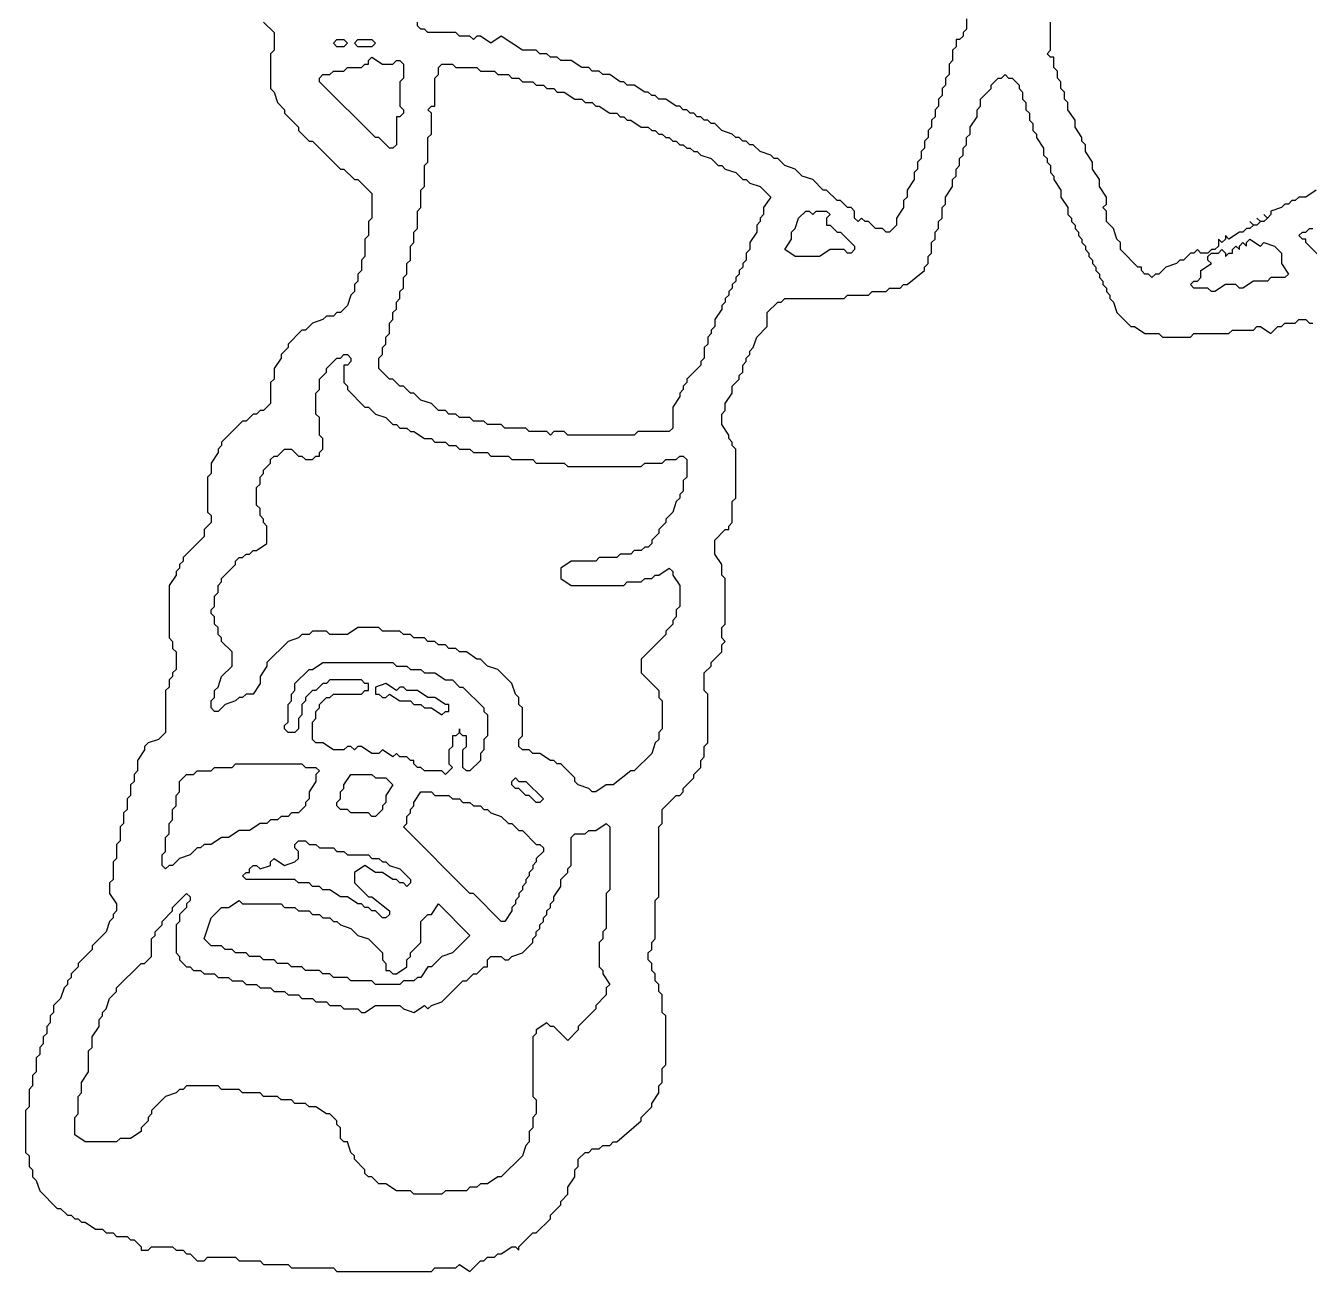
# Model space of a CAD drawing. Header units: millimetres. Extents: x 2 to 58.7, y 4.1 to 84.
# Drawn here: x 2 to 24.24, y 4.42 to 26 of the extents above; entities that cross this region are included whole.
import ezdxf

# ---------------------------------------------------------------- set-up
doc = ezdxf.new("R2010")
doc.units = ezdxf.units.MM
doc.layers.add('RAISED_METAL', color=7, linetype='Continuous')

msp = doc.modelspace()

# ---------------------------------------------------------------- linework, layer by layer
at = {"layer": 'RAISED_METAL'}
for points in [[(6.121, 26.061), (6.303, 25.879), (6.303, 25.576), (6.242, 25.515), (6.242, 24.909), (6.303, 24.848), (6.363, 24.667), (6.484, 24.545), (6.484, 24.485), (6.727, 24.242), (6.727, 24.182), (6.909, 24), (6.969, 24), (7.454, 23.515), (7.515, 23.515), (7.696, 23.333), (7.757, 23.333), (7.999, 23.091), (7.999, 22.667), (7.939, 22.606), (7.939, 22.364), (7.878, 22.303), (7.878, 22), (7.818, 21.939), (7.818, 21.758), (7.757, 21.697), (7.757, 21.576), (7.696, 21.515), (7.696, 21.394), (7.636, 21.333), (7.575, 21.152), (7.454, 21.03), (7.393, 21.03), (7.333, 20.97), (7.212, 20.97), (7.151, 20.909), (6.969, 20.848), (6.848, 20.727), (6.787, 20.727), (6.545, 20.485), (6.545, 20.424), (6.424, 20.303), (6.424, 20.242), (6.303, 20.061), (6.303, 19.879), (6.242, 19.818), (6.242, 19.455), (6.121, 19.333), (6.06, 19.333), (6, 19.273), (5.939, 19.273), (5.818, 19.152), (5.757, 19.152), (5.394, 18.788), (5.394, 18.727), (5.333, 18.667), (5.333, 18.606), (5.212, 18.424), (5.212, 18.242), (5.151, 18.182), (5.151, 17.576), (5.212, 17.515), (5.212, 17.394), (5.091, 17.273), (5.091, 17.152), (4.727, 16.788), (4.727, 16.727), (4.666, 16.667), (4.666, 16.606), (4.606, 16.545), (4.606, 16.485), (4.485, 16.303), (4.485, 15.394), (4.545, 15.333), (4.545, 15.212), (4.606, 15.152), (4.606, 14.848), (4.545, 14.788), (4.545, 14.727), (4.485, 14.667), (4.485, 14.545), (4.424, 14.485), (4.424, 13.758), (4.303, 13.636), (4.121, 13.576), (4.06, 13.515), (4.06, 13.455), (3.939, 13.273), (3.939, 13.091), (3.879, 13.03), (3.879, 12.909), (3.818, 12.848), (3.818, 12.667), (3.757, 12.606), (3.757, 12.424), (3.697, 12.364), (3.697, 12.182), (3.636, 12.121), (3.636, 11.879), (3.576, 11.818), (3.576, 11.576), (3.515, 11.515), (3.515, 11.212), (3.454, 11.152), (3.454, 10.97), (3.576, 10.788), (3.576, 10.667), (3.515, 10.606), (3.515, 10.545), (3.454, 10.485), (3.394, 10.303), (3.151, 10.061), (3.151, 10), (2.909, 9.758), (2.909, 9.697), (2.788, 9.576), (2.788, 9.515), (2.727, 9.455), (2.727, 9.394), (2.667, 9.333), (2.606, 9.152), (2.485, 9.03), (2.485, 8.909), (2.424, 8.848), (2.424, 8.727), (2.364, 8.667), (2.364, 8.545), (2.303, 8.485), (2.303, 8.364), (2.243, 8.303), (2.243, 8.182), (2.182, 8.121), (2.182, 7.879), (2.121, 7.818), (2.121, 7.636), (2.061, 7.576), (2.061, 7.273), (2, 7.212), (2, 6.485), (2.061, 6.424), (2.061, 6.242), (2.121, 6.182), (2.121, 6.061), (2.182, 6), (2.243, 5.818), (2.546, 5.515), (2.606, 5.515), (2.727, 5.394), (2.788, 5.394), (2.849, 5.333), (2.909, 5.333), (2.97, 5.273), (3.03, 5.273), (3.212, 5.152), (3.333, 5.152), (3.394, 5.091), (3.515, 5.091), (3.576, 5.03), (3.757, 5.03), (3.818, 4.97), (3.879, 4.97), (4, 4.848), (4, 4.788), (4.121, 4.788), (4.182, 4.848), (4.545, 4.848), (4.606, 4.788), (4.727, 4.788), (4.788, 4.727), (4.848, 4.727), (4.969, 4.606), (5.091, 4.606), (5.151, 4.667), (5.636, 4.667), (5.697, 4.606), (6.06, 4.606), (6.121, 4.545), (6.545, 4.545), (6.606, 4.485), (7.333, 4.485), (7.393, 4.424), (9.03, 4.424), (9.09, 4.485), (9.454, 4.485), (9.514, 4.545), (9.696, 4.424), (9.878, 4.606), (9.939, 4.606), (9.999, 4.667), (10.12, 4.667), (10.181, 4.727), (10.241, 4.727), (10.423, 4.848), (10.484, 4.848), (10.544, 4.788), (10.544, 4.848), (10.787, 5.091), (10.847, 5.091), (11.09, 5.333), (11.09, 5.394), (11.272, 5.576), (11.272, 5.636), (11.393, 5.758), (11.393, 5.879), (11.514, 6.061), (11.514, 6.182), (11.575, 6.242), (11.575, 6.364), (11.696, 6.485), (11.756, 6.485), (11.817, 6.545), (11.938, 6.545), (11.999, 6.606), (12.12, 6.606), (12.181, 6.667), (12.241, 6.667), (12.665, 7.03), (12.665, 7.091), (12.847, 7.273), (12.847, 7.333), (12.968, 7.515), (12.968, 7.636), (13.029, 7.697), (13.029, 7.939), (13.09, 8), (13.09, 8.848), (13.029, 8.909), (13.029, 9.212), (12.968, 9.273), (12.968, 9.394), (12.908, 9.455), (12.908, 9.576), (12.847, 9.636), (12.847, 9.758), (12.787, 9.818), (12.787, 9.939), (12.847, 10), (12.847, 10.121), (12.908, 10.182), (12.908, 10.848), (12.968, 10.909), (12.968, 12.121), (13.029, 12.182), (13.029, 12.424), (13.271, 12.667), (13.332, 12.667), (13.393, 12.727), (13.393, 12.788), (13.574, 12.97), (13.574, 13.03), (13.696, 13.152), (13.696, 13.273), (13.756, 13.333), (13.756, 13.515), (13.817, 13.576), (13.817, 14.424), (13.756, 14.485), (13.756, 14.788), (13.877, 14.909), (13.877, 14.97), (14.059, 15.152), (14.059, 15.273), (14.12, 15.333), (14.059, 15.394), (14.059, 15.576), (14.12, 15.636), (14.12, 16.424), (14.059, 16.485), (14.059, 16.667), (13.938, 16.848), (13.938, 17.091), (14.12, 17.273), (14.18, 17.273), (14.18, 17.333), (14.241, 17.394), (14.241, 17.758), (14.302, 17.818), (14.302, 18.667), (14.241, 18.727), (14.241, 18.788), (14.18, 18.848), (14.18, 18.909), (14.059, 19.091), (14.059, 19.273), (14.12, 19.333), (14.12, 19.455), (14.241, 19.636), (14.241, 19.758), (14.362, 19.879), (14.362, 19.939), (14.423, 20), (14.423, 20.121), (14.483, 20.182), (14.483, 20.242), (14.544, 20.303), (14.544, 20.364), (14.605, 20.424), (14.665, 20.606), (14.847, 20.788), (14.847, 21.03), (15.029, 21.212), (15.089, 21.212), (15.15, 21.273), (16.18, 21.273), (16.241, 21.333), (16.604, 21.333), (16.665, 21.394), (16.907, 21.394), (16.968, 21.455), (17.15, 21.455), (17.21, 21.515), (17.271, 21.515), (17.574, 21.758), (17.574, 21.818), (17.634, 21.879), (17.634, 22), (17.695, 22.061), (17.695, 22.242), (17.756, 22.303), (17.756, 22.424), (17.816, 22.485), (17.816, 22.606), (17.877, 22.667), (17.877, 22.848), (17.937, 22.909), (17.937, 23.03), (18.059, 23.212), (18.059, 23.333), (18.119, 23.394), (18.119, 23.515), (18.18, 23.576), (18.18, 23.697), (18.24, 23.758), (18.24, 23.879), (18.301, 23.939), (18.301, 24.061), (18.362, 24.121), (18.362, 24.242), (18.483, 24.424), (18.483, 24.545), (18.543, 24.606), (18.543, 24.727), (18.725, 24.909), (18.725, 24.97), (18.846, 25.091), (18.907, 25.091), (18.968, 25.152), (19.028, 25.091), (19.089, 25.091), (19.21, 24.97), (19.21, 24.909), (19.271, 24.848), (19.271, 24.727), (19.331, 24.667), (19.331, 24.545), (19.392, 24.485), (19.392, 24.364), (19.452, 24.303), (19.452, 24.182), (19.513, 24.121), (19.513, 24.061), (19.634, 23.879), (19.634, 23.758), (19.695, 23.697), (19.695, 23.636), (19.755, 23.576), (19.755, 23.455), (19.816, 23.394), (19.816, 23.333), (19.937, 23.152), (19.937, 23.03), (20.058, 22.848), (20.058, 22.727), (20.119, 22.667), (20.119, 22.606), (20.18, 22.545), (20.18, 22.485), (20.24, 22.424), (20.24, 22.364), (20.301, 22.303), (20.301, 22.242), (20.361, 22.182), (20.361, 22.121), (20.422, 22.061), (20.422, 22), (20.483, 21.939), (20.483, 21.879), (20.543, 21.818), (20.543, 21.758), (20.604, 21.697), (20.604, 21.636), (20.664, 21.576), (20.664, 21.515), (20.725, 21.455), (20.725, 21.394), (20.786, 21.333), (20.786, 21.273), (20.846, 21.212), (20.907, 21.03), (21.149, 20.788), (21.21, 20.788), (21.392, 20.667), (21.634, 20.667), (21.695, 20.606), (22.179, 20.606), (22.24, 20.667), (22.846, 20.667), (22.907, 20.727), (23.27, 20.727), (23.331, 20.788), (23.391, 20.788), (23.573, 20.667), (23.694, 20.788), (23.755, 20.788), (23.816, 20.848), (23.997, 20.848), (24.058, 20.909), (24.179, 20.909), (24.24, 20.848), (24.3, 20.848)], [(18.301, 26.121), (18.301, 25.939), (18.24, 25.879), (18.24, 25.818), (18.18, 25.758), (18.119, 25.758), (18.119, 25.636), (18.059, 25.576), (18.059, 25.394), (17.998, 25.333), (17.998, 25.152), (17.937, 25.091), (17.937, 24.97), (17.877, 24.909), (17.877, 24.788), (17.816, 24.727), (17.816, 24.606), (17.756, 24.545), (17.756, 24.424), (17.695, 24.364), (17.695, 24.242), (17.634, 24.182), (17.634, 24.061), (17.574, 24), (17.574, 23.879), (17.513, 23.818), (17.513, 23.697), (17.453, 23.636), (17.453, 23.515), (17.392, 23.455), (17.392, 23.333), (17.271, 23.152), (17.271, 23.03), (17.21, 22.97), (17.21, 22.848), (17.089, 22.667), (17.089, 22.545), (16.968, 22.424), (16.907, 22.424), (16.847, 22.485), (16.726, 22.485), (16.604, 22.606), (16.544, 22.606), (16.483, 22.667), (16.423, 22.606), (16.362, 22.667), (16.362, 22.788), (16.301, 22.848), (16.241, 22.848), (16.12, 22.97), (16.059, 22.97), (15.877, 23.152), (15.817, 23.152), (15.635, 23.333), (15.453, 23.394), (15.332, 23.515), (15.15, 23.576), (15.029, 23.697), (14.968, 23.697), (14.908, 23.758), (14.726, 23.818), (14.605, 23.939), (14.544, 23.939), (14.483, 24), (14.423, 24), (14.362, 24.061), (14.302, 24.061), (14.241, 24.121), (14.059, 24.182), (13.938, 24.303), (13.877, 24.303), (13.817, 24.364), (13.756, 24.364), (13.696, 24.424), (13.635, 24.424), (13.574, 24.485), (13.514, 24.485), (13.453, 24.545), (13.393, 24.545), (13.332, 24.606), (13.271, 24.606), (13.09, 24.727), (12.968, 24.727), (12.908, 24.788), (12.847, 24.788), (12.787, 24.848), (12.726, 24.848), (12.544, 24.97), (12.423, 24.97), (12.362, 25.03), (12.302, 25.03), (12.12, 25.152), (11.999, 25.152), (11.938, 25.212), (11.817, 25.212), (11.756, 25.273), (11.635, 25.273), (11.453, 25.394), (11.272, 25.394), (11.211, 25.455), (11.09, 25.455), (11.029, 25.515), (10.908, 25.515), (10.847, 25.576), (10.605, 25.576), (10.241, 25.818), (10.06, 25.697), (9.878, 25.818), (9.817, 25.818), (9.757, 25.758), (9.696, 25.818), (9.514, 25.818), (9.454, 25.879), (8.969, 25.879), (8.908, 25.939), (8.848, 25.939), (8.787, 26), (8.787, 26.061)], [(24.361, 23.152), (24.179, 23.03), (24.058, 23.03), (23.997, 22.97), (23.937, 22.97), (23.876, 22.909), (23.816, 22.909), (23.755, 22.848), (23.573, 22.788), (23.573, 22.727), (23.513, 22.667), (23.452, 22.727), (23.513, 22.667), (23.452, 22.606), (23.391, 22.606), (23.331, 22.667), (23.391, 22.606), (23.331, 22.545), (23.27, 22.545), (23.21, 22.606), (23.27, 22.545), (23.21, 22.485), (23.149, 22.485), (23.088, 22.424), (23.028, 22.424), (22.846, 22.303), (22.785, 22.364), (22.785, 22.303), (22.725, 22.242), (22.664, 22.303), (22.664, 22.182), (22.604, 22.121), (22.543, 22.121), (22.482, 22.061), (22.361, 22.061), (22.301, 22.121), (22.24, 22.061), (22.179, 22.061), (22.058, 21.939), (21.998, 21.939), (21.937, 21.879), (21.755, 21.818), (21.634, 21.697), (21.573, 21.697), (21.513, 21.636), (21.452, 21.697), (21.392, 21.697), (21.331, 21.758), (21.331, 21.818), (21.27, 21.818), (20.967, 22.121), (20.967, 22.242), (20.907, 22.303), (20.846, 22.485), (20.725, 22.606), (20.725, 22.788), (20.664, 22.848), (20.725, 22.909), (20.725, 23.03), (20.604, 23.212), (20.604, 23.333), (20.483, 23.515), (20.483, 23.636), (20.361, 23.818), (20.361, 23.939), (20.301, 24), (20.301, 24.061), (20.18, 24.242), (20.18, 24.364), (20.058, 24.545), (20.058, 24.667), (19.998, 24.727), (19.998, 24.848), (19.937, 24.909), (19.937, 25.03), (19.877, 25.091), (19.877, 25.212), (19.816, 25.273), (19.816, 25.455), (19.755, 25.455), (19.695, 25.515), (19.755, 25.576), (19.755, 26.061)], [(24.421, 22), (24.179, 22.242), (24.179, 22.303), (24.119, 22.303), (24.058, 22.364), (24.119, 22.424), (24.179, 22.424), (24.24, 22.485), (24.3, 22.485)]]:
    msp.add_lwpolyline(points, dxfattribs=at)
for points in [[(7.333, 25.697), (7.393, 25.758), (7.515, 25.758), (7.575, 25.697), (7.515, 25.636), (7.393, 25.636)], [(7.696, 25.697), (7.757, 25.758), (7.999, 25.758), (8.06, 25.697), (7.999, 25.636), (7.757, 25.636)], [(7.09, 25.091), (7.151, 25.152), (7.272, 25.152), (7.333, 25.212), (7.515, 25.212), (7.575, 25.273), (7.818, 25.273), (7.878, 25.333), (7.939, 25.333), (7.939, 25.394), (7.999, 25.455), (8.181, 25.333), (8.363, 25.333), (8.424, 25.394), (8.484, 25.394), (8.545, 25.333), (8.545, 25.091), (8.484, 25.03), (8.484, 24.606), (8.545, 24.545), (8.545, 24.485), (8.484, 24.424), (8.424, 24.424), (8.424, 23.939), (8.363, 23.879), (8.302, 23.879), (8.121, 24.061), (8.06, 24.061), (7.09, 25.03)], [(9.211, 25.333), (9.393, 25.333), (9.454, 25.273), (9.817, 25.273), (9.878, 25.212), (10.12, 25.212), (10.181, 25.152), (10.363, 25.152), (10.423, 25.091), (10.544, 25.091), (10.605, 25.03), (10.787, 25.03), (10.847, 24.97), (10.969, 24.97), (11.029, 24.909), (11.15, 24.909), (11.211, 24.848), (11.332, 24.848), (11.514, 24.727), (11.635, 24.727), (11.696, 24.667), (11.817, 24.667), (11.878, 24.606), (11.938, 24.606), (12.12, 24.485), (12.241, 24.485), (12.302, 24.424), (12.362, 24.424), (12.423, 24.364), (12.484, 24.364), (12.665, 24.242), (12.787, 24.242), (12.847, 24.182), (12.908, 24.182), (12.968, 24.121), (13.029, 24.121), (13.09, 24.061), (13.15, 24.061), (13.211, 24), (13.271, 24), (13.332, 23.939), (13.393, 23.939), (13.453, 23.879), (13.514, 23.879), (13.574, 23.818), (13.635, 23.818), (13.696, 23.758), (13.877, 23.697), (13.999, 23.576), (14.059, 23.576), (14.12, 23.515), (14.302, 23.455), (14.423, 23.333), (14.483, 23.333), (14.544, 23.273), (14.726, 23.212), (14.908, 23.03), (14.786, 22.848), (14.786, 22.727), (14.726, 22.667), (14.726, 22.606), (14.665, 22.545), (14.665, 22.424), (14.544, 22.242), (14.544, 22.121), (14.483, 22.061), (14.483, 21.939), (14.423, 21.879), (14.423, 21.818), (14.362, 21.758), (14.362, 21.697), (14.302, 21.636), (14.302, 21.576), (14.241, 21.515), (14.241, 21.455), (14.18, 21.394), (14.18, 21.333), (14.12, 21.273), (14.12, 21.212), (14.059, 21.152), (14.059, 21.091), (13.938, 20.909), (13.938, 20.788), (13.877, 20.727), (13.877, 20.667), (13.817, 20.606), (13.817, 20.485), (13.756, 20.424), (13.756, 20.242), (13.696, 20.182), (13.696, 20.121), (13.453, 19.879), (13.453, 19.818), (13.393, 19.758), (13.393, 19.697), (13.332, 19.636), (13.332, 19.576), (13.211, 19.394), (13.211, 19.03), (13.15, 18.97), (12.605, 18.97), (12.544, 18.909), (11.393, 18.909), (11.332, 18.97), (11.15, 18.97), (11.09, 18.909), (11.029, 18.97), (10.726, 18.97), (10.666, 19.03), (10.302, 19.03), (10.241, 19.091), (9.999, 19.091), (9.939, 19.152), (9.757, 19.152), (9.696, 19.212), (9.514, 19.212), (9.454, 19.273), (9.333, 19.273), (9.272, 19.333), (9.151, 19.333), (9.03, 19.455), (8.848, 19.515), (8.727, 19.636), (8.666, 19.636), (8.545, 19.758), (8.484, 19.758), (8.363, 19.879), (8.302, 19.879), (8.121, 20.061), (8.121, 20.242), (8.181, 20.303), (8.181, 20.424), (8.242, 20.485), (8.242, 20.606), (8.302, 20.667), (8.302, 20.848), (8.363, 20.909), (8.363, 21.03), (8.424, 21.091), (8.424, 21.212), (8.484, 21.273), (8.484, 21.394), (8.545, 21.455), (8.545, 21.636), (8.605, 21.697), (8.605, 21.879), (8.666, 21.939), (8.666, 22.182), (8.727, 22.242), (8.727, 22.424), (8.787, 22.485), (8.787, 22.788), (8.848, 22.848), (8.848, 23.152), (8.908, 23.212), (8.908, 23.576), (8.969, 23.636), (8.969, 24.061), (9.03, 24.121), (9.03, 24.485), (8.969, 24.545), (9.03, 24.606), (9.09, 24.606), (9.09, 25.091), (9.151, 25.152), (9.151, 25.273)], [(15.15, 22.121), (15.271, 22.303), (15.271, 22.424), (15.332, 22.485), (15.392, 22.667), (15.514, 22.788), (15.574, 22.788), (15.635, 22.727), (15.695, 22.788), (15.877, 22.788), (15.938, 22.727), (15.877, 22.667), (15.877, 22.545), (15.938, 22.545), (16.059, 22.424), (16.12, 22.424), (16.362, 22.182), (16.362, 22.121), (16.301, 22.061), (16.241, 22.061), (16.18, 22.121), (15.938, 22.121), (15.756, 22), (15.332, 22)], [(23.876, 21.697), (23.816, 21.636), (23.573, 21.636), (23.513, 21.576), (23.27, 21.576), (23.088, 21.455), (23.028, 21.455), (22.967, 21.515), (22.785, 21.515), (22.604, 21.394), (22.543, 21.394), (22.482, 21.455), (22.24, 21.455), (22.179, 21.515), (22.24, 21.576), (22.301, 21.576), (22.361, 21.636), (22.361, 21.758), (22.543, 21.879), (22.482, 21.939), (22.482, 22), (22.543, 22.061), (22.664, 22.061), (22.725, 22.121), (22.785, 22.061), (22.785, 22), (22.846, 22.061), (22.907, 22.061), (22.907, 22.121), (22.967, 22.182), (23.028, 22.121), (23.028, 22.182), (23.088, 22.242), (23.149, 22.182), (23.149, 22.242), (23.21, 22.303), (23.391, 22.182), (23.452, 22.242), (23.634, 22.182), (23.755, 22.061), (23.755, 21.879)], [(7.393, 20.242), (7.454, 20.242), (7.515, 20.303), (7.575, 20.303), (7.636, 20.242), (7.636, 20.182), (7.575, 20.121), (7.515, 20.121), (7.515, 19.818), (7.575, 19.758), (7.575, 19.697), (7.878, 19.394), (7.939, 19.394), (8.06, 19.273), (8.242, 19.212), (8.363, 19.091), (8.424, 19.091), (8.484, 19.03), (8.605, 19.03), (8.666, 18.97), (8.727, 18.97), (8.908, 18.848), (9.03, 18.848), (9.09, 18.788), (9.272, 18.788), (9.333, 18.727), (9.454, 18.727), (9.514, 18.667), (9.696, 18.667), (9.757, 18.606), (9.999, 18.606), (10.06, 18.545), (10.363, 18.545), (10.423, 18.485), (10.787, 18.485), (10.847, 18.424), (11.332, 18.424), (11.393, 18.364), (12.665, 18.364), (12.726, 18.424), (13.029, 18.424), (13.09, 18.485), (13.271, 18.485), (13.332, 18.545), (13.393, 18.545), (13.453, 18.485), (13.453, 18.182), (13.393, 18.121), (13.393, 17.939), (13.332, 17.879), (13.332, 17.818), (13.271, 17.758), (13.211, 17.576), (13.09, 17.455), (13.09, 17.394), (12.968, 17.273), (12.968, 17.212), (12.847, 17.091), (12.847, 17.03), (12.787, 16.97), (12.726, 16.97), (12.665, 16.909), (12.544, 16.909), (12.484, 16.848), (12.302, 16.848), (12.241, 16.788), (11.938, 16.788), (11.878, 16.727), (11.453, 16.727), (11.272, 16.606), (11.272, 16.424), (11.453, 16.303), (12.362, 16.303), (12.423, 16.364), (12.665, 16.364), (12.726, 16.424), (12.847, 16.424), (12.908, 16.485), (12.968, 16.485), (13.15, 16.606), (13.211, 16.545), (13.211, 16.485), (13.332, 16.303), (13.332, 15.939), (13.271, 15.879), (13.271, 15.758), (13.211, 15.697), (13.211, 15.636), (13.09, 15.515), (13.09, 15.455), (12.665, 15.03), (12.665, 14.788), (12.968, 14.485), (12.968, 14.364), (13.029, 14.303), (13.029, 13.818), (12.968, 13.758), (12.968, 13.636), (12.908, 13.576), (12.847, 13.394), (12.544, 13.091), (12.484, 13.091), (12.181, 12.848), (12.059, 12.848), (11.878, 12.727), (11.817, 12.727), (11.756, 12.788), (11.575, 12.848), (11.514, 12.909), (11.514, 12.97), (11.272, 13.212), (11.211, 13.212), (11.15, 13.273), (11.09, 13.273), (10.908, 13.394), (10.787, 13.394), (10.726, 13.455), (10.605, 13.455), (10.544, 13.515), (10.544, 13.636), (10.605, 13.697), (10.605, 14.182), (10.544, 14.242), (10.544, 14.364), (10.484, 14.424), (10.423, 14.606), (10.181, 14.848), (9.999, 14.909), (9.878, 15.03), (9.817, 15.03), (9.636, 15.152), (9.514, 15.152), (9.454, 15.212), (9.333, 15.212), (9.272, 15.273), (9.151, 15.273), (9.09, 15.333), (8.969, 15.333), (8.908, 15.394), (8.727, 15.394), (8.666, 15.455), (8.545, 15.455), (8.484, 15.515), (8.181, 15.515), (8.121, 15.576), (7.757, 15.576), (7.575, 15.455), (7.272, 15.455), (7.212, 15.515), (6.969, 15.515), (6.909, 15.455), (6.787, 15.455), (6.727, 15.394), (6.545, 15.333), (6.181, 14.97), (6.181, 14.909), (6.06, 14.727), (6.06, 14.606), (5.939, 14.424), (5.818, 14.424), (5.757, 14.364), (5.697, 14.364), (5.636, 14.303), (5.454, 14.242), (5.333, 14.121), (5.272, 14.121), (5.212, 14.182), (5.212, 14.303), (5.272, 14.364), (5.272, 14.485), (5.333, 14.545), (5.394, 14.727), (5.575, 14.909), (5.575, 15.152), (5.394, 15.333), (5.394, 15.394), (5.333, 15.455), (5.333, 15.576), (5.272, 15.636), (5.272, 15.758), (5.212, 15.818), (5.212, 15.879), (5.272, 15.939), (5.272, 16.121), (5.333, 16.182), (5.333, 16.303), (5.394, 16.364), (5.394, 16.424), (5.636, 16.667), (5.636, 16.727), (5.697, 16.788), (5.757, 16.788), (5.818, 16.848), (5.878, 16.848), (5.939, 16.909), (6, 16.909), (6.181, 17.03), (6.181, 17.333), (6.121, 17.394), (6.121, 17.455), (6.06, 17.515), (6.06, 17.636), (6, 17.697), (6, 18), (6.06, 18.061), (6.06, 18.182), (6.121, 18.242), (6.121, 18.303), (6.242, 18.424), (6.242, 18.485), (6.303, 18.545), (6.363, 18.545), (6.484, 18.667), (6.606, 18.667), (6.727, 18.545), (6.787, 18.545), (6.848, 18.485), (6.969, 18.485), (7.03, 18.545), (7.09, 18.545), (7.09, 18.606), (7.151, 18.667), (7.151, 18.848), (7.09, 18.909), (7.09, 19.212), (7.03, 19.273), (7.03, 19.636), (7.09, 19.697), (7.09, 19.879), (7.212, 20), (7.212, 20.061)], [(6.666, 14.606), (6.909, 14.848), (6.969, 14.848), (7.151, 14.97), (8.363, 14.97), (8.424, 14.909), (8.605, 14.909), (8.666, 14.848), (8.848, 14.848), (8.908, 14.788), (9.09, 14.788), (9.272, 14.667), (9.393, 14.667), (9.514, 14.545), (9.575, 14.545), (9.939, 14.182), (9.939, 14.121), (9.999, 14.061), (9.999, 13.697), (9.939, 13.636), (9.939, 13.455), (9.878, 13.394), (9.878, 13.273), (9.696, 13.091), (9.636, 13.091), (9.575, 13.152), (9.575, 13.455), (9.636, 13.515), (9.636, 13.697), (9.575, 13.697), (9.514, 13.758), (9.514, 13.818), (9.514, 13.758), (9.454, 13.697), (9.393, 13.697), (9.393, 13.515), (9.333, 13.455), (9.333, 13.212), (9.393, 13.152), (9.272, 13.03), (9.211, 13.091), (8.908, 13.091), (8.848, 13.152), (8.787, 13.152), (8.727, 13.212), (8.727, 13.273), (8.666, 13.273), (8.605, 13.333), (8.484, 13.333), (8.424, 13.394), (8.363, 13.333), (8.181, 13.455), (8.121, 13.394), (7.999, 13.394), (7.818, 13.515), (7.757, 13.515), (7.696, 13.455), (7.636, 13.515), (7.575, 13.515), (7.515, 13.455), (7.333, 13.455), (7.151, 13.576), (7.03, 13.576), (6.969, 13.636), (6.969, 13.939), (7.03, 14), (7.03, 14.121), (7.09, 14.182), (7.09, 14.242), (7.212, 14.364), (7.272, 14.364), (7.333, 14.424), (7.818, 14.424), (7.878, 14.485), (7.939, 14.485), (7.939, 14.606), (7.878, 14.606), (7.818, 14.667), (7.272, 14.667), (7.212, 14.606), (7.151, 14.606), (7.03, 14.485), (6.969, 14.485), (6.848, 14.364), (6.848, 14.303), (6.787, 14.242), (6.787, 14.061), (6.727, 14), (6.727, 13.818), (6.666, 13.758), (6.545, 13.758), (6.484, 13.818), (6.484, 13.879), (6.545, 13.939), (6.545, 14.242), (6.606, 14.303), (6.606, 14.424), (6.666, 14.485)], [(8.06, 14.545), (8.06, 14.424), (8.121, 14.424), (8.181, 14.364), (8.242, 14.364), (8.302, 14.424), (8.484, 14.303), (8.666, 14.303), (8.727, 14.242), (8.848, 14.242), (8.908, 14.182), (9.03, 14.182), (9.211, 14.061), (9.272, 14.121), (9.333, 14.121), (9.333, 14.242), (9.272, 14.242), (9.09, 14.364), (8.969, 14.364), (8.787, 14.485), (8.605, 14.485), (8.545, 14.545), (8.484, 14.545), (8.424, 14.485), (8.242, 14.606)], [(7.09, 13.091), (7.03, 13.03), (7.03, 12.909), (6.909, 12.727), (6.909, 12.606), (6.848, 12.545), (6.848, 12.485), (6.727, 12.364), (6.606, 12.364), (6.545, 12.303), (6.424, 12.303), (6.363, 12.242), (6.242, 12.242), (6.181, 12.182), (6.06, 12.182), (5.878, 12.061), (5.697, 12.061), (5.515, 11.939), (5.394, 11.939), (5.212, 11.818), (5.091, 11.818), (5.03, 11.758), (4.969, 11.758), (4.848, 11.636), (4.666, 11.576), (4.545, 11.455), (4.485, 11.455), (4.424, 11.394), (4.363, 11.455), (4.363, 11.636), (4.424, 11.697), (4.424, 11.939), (4.485, 12), (4.485, 12.182), (4.545, 12.242), (4.545, 12.424), (4.606, 12.485), (4.606, 12.667), (4.666, 12.727), (4.666, 12.909), (4.788, 13.03), (4.909, 13.03), (4.969, 13.091), (5.212, 13.091), (5.272, 13.152), (5.575, 13.152), (5.636, 13.212), (6.787, 13.212), (6.848, 13.152), (7.03, 13.152)], [(7.636, 13.03), (7.999, 13.03), (8.06, 12.97), (8.242, 12.97), (8.363, 12.848), (8.242, 12.667), (8.242, 12.545), (8.181, 12.485), (8.181, 12.424), (8.06, 12.303), (7.999, 12.303), (7.939, 12.364), (7.636, 12.364), (7.575, 12.424), (7.454, 12.424), (7.393, 12.485), (7.393, 12.545), (7.454, 12.606), (7.454, 12.727), (7.515, 12.788), (7.515, 12.848)], [(10.423, 12.909), (10.484, 12.97), (10.544, 12.909), (10.666, 12.909), (10.969, 12.606), (10.908, 12.545), (10.847, 12.545), (10.726, 12.667), (10.666, 12.667), (10.544, 12.788), (10.484, 12.788), (10.423, 12.848)], [(8.848, 12.727), (9.03, 12.727), (9.09, 12.667), (9.333, 12.667), (9.393, 12.606), (9.514, 12.606), (9.575, 12.545), (9.696, 12.545), (9.757, 12.485), (9.878, 12.485), (9.939, 12.424), (9.999, 12.424), (10.06, 12.364), (10.241, 12.303), (10.363, 12.182), (10.423, 12.182), (10.544, 12.061), (10.605, 12.061), (10.847, 11.818), (10.908, 11.818), (10.969, 11.758), (10.969, 11.697), (10.847, 11.576), (10.847, 11.515), (10.787, 11.455), (10.787, 11.394), (10.726, 11.333), (10.726, 11.273), (10.666, 11.212), (10.666, 11.152), (10.605, 11.091), (10.605, 11.03), (10.544, 10.97), (10.544, 10.909), (10.484, 10.848), (10.484, 10.788), (10.423, 10.727), (10.423, 10.667), (10.302, 10.485), (10.241, 10.485), (9.757, 10.97), (9.696, 10.97), (8.545, 12.121), (8.605, 12.182), (8.605, 12.303), (8.666, 12.364), (8.666, 12.424), (8.727, 12.485), (8.727, 12.545)], [(12.12, 12.121), (12.12, 11.03), (12.059, 10.97), (12.059, 10.364), (11.999, 10.303), (11.999, 10.182), (11.938, 10.121), (11.938, 9.697), (11.999, 9.636), (11.999, 9.576), (12.12, 9.394), (12.059, 9.333), (12.059, 9.212), (11.878, 9.03), (11.878, 8.97), (11.575, 8.667), (11.575, 8.606), (11.393, 8.424), (11.15, 8.667), (11.09, 8.667), (11.029, 8.727), (10.847, 8.606), (10.847, 8.545), (10.787, 8.485), (10.787, 7.455), (10.847, 7.394), (10.847, 7.152), (10.787, 7.091), (10.787, 6.909), (10.726, 6.848), (10.726, 6.667), (10.666, 6.606), (10.605, 6.424), (10.241, 6.061), (10.181, 6.061), (9.999, 5.939), (9.878, 5.939), (9.817, 5.879), (9.696, 5.879), (9.636, 5.818), (9.272, 5.818), (9.211, 5.758), (8.727, 5.758), (8.666, 5.818), (8.424, 5.818), (8.242, 5.939), (8.121, 5.939), (7.999, 6.061), (7.939, 6.061), (7.878, 6.121), (7.878, 6.182), (7.696, 6.364), (7.696, 6.424), (7.636, 6.485), (7.575, 6.667), (7.515, 6.667), (7.454, 6.727), (7.454, 6.909), (7.393, 6.97), (7.393, 7.03), (7.272, 7.152), (7.212, 7.152), (7.03, 7.273), (6.909, 7.273), (6.848, 7.333), (6.666, 7.333), (6.606, 7.394), (6.424, 7.394), (6.363, 7.455), (6.121, 7.455), (6.06, 7.515), (5.757, 7.515), (5.697, 7.576), (5.394, 7.576), (5.333, 7.636), (4.788, 7.636), (4.727, 7.576), (4.666, 7.576), (4.606, 7.515), (4.424, 7.455), (4.182, 7.212), (4.182, 7.152), (4.121, 7.091), (4.121, 7.03), (4, 6.909), (4, 6.848), (3.818, 6.727), (3.636, 6.727), (3.576, 6.667), (3.03, 6.667), (2.849, 6.788), (2.849, 7.091), (2.909, 7.152), (2.909, 7.455), (2.97, 7.515), (2.97, 7.697), (3.091, 7.879), (3.091, 8.242), (3.151, 8.303), (3.151, 8.485), (3.273, 8.667), (3.273, 8.788), (3.333, 8.848), (3.333, 8.909), (3.394, 8.97), (3.454, 9.152), (3.576, 9.273), (3.576, 9.333), (4, 9.758), (4.06, 9.758), (4.182, 9.879), (4.182, 10.182), (4.242, 10.242), (4.242, 10.303), (4.363, 10.424), (4.363, 10.485), (4.545, 10.667), (4.545, 10.727), (4.788, 10.97), (4.848, 10.909), (4.848, 10.848), (4.788, 10.788), (4.788, 10.727), (4.666, 10.606), (4.666, 10.485), (4.606, 10.424), (4.606, 9.939), (4.666, 9.879), (4.666, 9.818), (4.788, 9.697), (4.848, 9.697), (4.909, 9.636), (5.03, 9.636), (5.091, 9.576), (5.272, 9.576), (5.333, 9.515), (5.515, 9.515), (5.575, 9.455), (5.757, 9.455), (5.818, 9.394), (6, 9.394), (6.06, 9.333), (6.242, 9.333), (6.303, 9.273), (6.484, 9.273), (6.545, 9.212), (6.727, 9.212), (6.787, 9.152), (6.969, 9.152), (7.03, 9.091), (7.212, 9.091), (7.272, 9.03), (7.454, 9.03), (7.515, 8.97), (7.757, 8.97), (7.818, 8.909), (7.878, 8.909), (8.06, 9.03), (8.484, 9.03), (8.545, 8.97), (8.727, 8.909), (8.908, 9.03), (8.969, 8.97), (9.03, 9.03), (9.211, 9.091), (9.575, 9.455), (9.636, 9.455), (9.757, 9.576), (9.817, 9.576), (9.939, 9.697), (9.999, 9.697), (9.999, 9.818), (10.06, 9.879), (10.241, 9.879), (10.302, 9.818), (10.363, 9.818), (10.423, 9.879), (10.605, 9.939), (10.787, 10.121), (10.787, 10.182), (10.847, 10.242), (10.847, 10.303), (10.908, 10.364), (10.908, 10.424), (10.969, 10.485), (10.969, 10.545), (11.029, 10.606), (11.029, 10.667), (11.09, 10.727), (11.09, 10.788), (11.15, 10.848), (11.15, 10.909), (11.272, 11.091), (11.272, 11.212), (11.393, 11.333), (11.393, 11.394), (11.453, 11.455), (11.453, 11.939), (11.514, 12), (11.696, 12), (11.756, 12.061), (11.878, 12.061), (12.059, 12.182)], [(5.757, 11.273), (5.818, 11.333), (5.878, 11.333), (5.878, 11.394), (5.939, 11.455), (6, 11.455), (6.06, 11.394), (6.242, 11.455), (6.242, 11.515), (6.303, 11.576), (6.484, 11.455), (6.666, 11.515), (6.727, 11.576), (6.727, 11.697), (6.666, 11.758), (6.666, 11.818), (6.727, 11.879), (6.848, 11.879), (6.909, 11.818), (7.03, 11.818), (7.09, 11.758), (7.333, 11.758), (7.393, 11.697), (7.515, 11.697), (7.575, 11.636), (7.939, 11.636), (7.999, 11.576), (8.121, 11.576), (8.181, 11.515), (8.242, 11.515), (8.302, 11.455), (8.484, 11.394), (8.666, 11.212), (8.666, 11.152), (8.605, 11.091), (8.545, 11.152), (8.484, 11.152), (8.424, 11.212), (8.363, 11.212), (8.181, 11.333), (8.06, 11.333), (7.878, 11.455), (7.696, 11.333), (7.696, 11.152), (7.939, 10.909), (7.999, 10.909), (8.302, 10.667), (8.302, 10.606), (8.242, 10.545), (8.181, 10.545), (8.06, 10.667), (7.999, 10.667), (7.939, 10.727), (7.878, 10.727), (7.818, 10.788), (7.757, 10.788), (7.575, 10.909), (7.454, 10.909), (7.272, 11.03), (7.151, 11.03), (7.09, 11.091), (6.969, 11.091), (6.909, 11.152), (6.727, 11.152), (6.666, 11.212), (5.818, 11.212)], [(5.091, 10.182), (5.212, 10.545), (5.394, 10.727), (5.515, 10.727), (5.697, 10.848), (5.757, 10.788), (6.424, 10.788), (6.484, 10.727), (6.666, 10.727), (6.727, 10.667), (6.909, 10.667), (6.969, 10.606), (7.09, 10.606), (7.151, 10.545), (7.272, 10.545), (7.333, 10.485), (7.393, 10.485), (7.454, 10.424), (7.636, 10.364), (7.757, 10.242), (7.939, 10.182), (8.181, 9.939), (8.181, 9.818), (8.242, 9.758), (8.242, 9.636), (8.302, 9.636), (8.363, 9.576), (8.424, 9.576), (8.605, 9.697), (8.605, 9.818), (8.666, 9.879), (8.666, 9.939), (8.848, 10.121), (8.848, 10.485), (8.969, 10.606), (9.03, 10.606), (9.151, 10.788), (9.696, 10.242), (9.393, 9.939), (9.211, 9.879), (9.03, 9.697), (8.969, 9.697), (8.848, 9.515), (8.787, 9.515), (8.727, 9.455), (8.545, 9.455), (8.484, 9.394), (8.06, 9.394), (7.999, 9.455), (7.636, 9.455), (7.575, 9.515), (7.333, 9.515), (7.272, 9.576), (7.151, 9.576), (7.09, 9.636), (6.848, 9.636), (6.787, 9.697), (6.606, 9.697), (6.545, 9.758), (6.363, 9.758), (6.303, 9.818), (6.121, 9.818), (6.06, 9.879), (5.878, 9.879), (5.818, 9.939), (5.636, 9.939), (5.575, 10), (5.454, 10), (5.394, 10.061), (5.212, 10.061)]]:
    msp.add_lwpolyline(points, close=True, dxfattribs=at)

doc.saveas('drawing.dxf')
